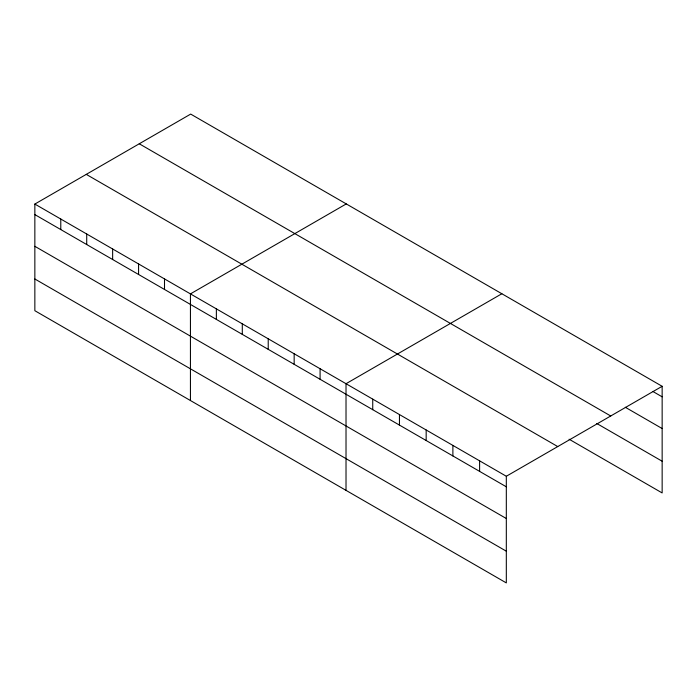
<?xml version="1.0" encoding="UTF-8"?>
<svg xmlns="http://www.w3.org/2000/svg" width="697" height="697" viewBox="0 0 697 697"><rect width="100%" height="100%" fill="white"/><g stroke="black" fill="none" stroke-linecap="round" stroke-linejoin="round"><path stroke-width="1.05" d="M34.85 204.064L506.318 476.26L506.318 582.91L34.85 310.705L34.85 204.064L190.682 114.09L662.15 386.295L662.15 492.936L569.101 439.215M346.27 203.916L190.438 293.89L190.438 400.531M501.849 293.742L346.017 383.716L346.017 490.357M506.318 476.26L662.15 386.295M652.941 391.514L662.15 396.828M625.296 407.266L662.15 428.542M139.261 143.782L610.729 415.987M596.737 423.462L662.15 461.222M86.271 174.372L557.739 446.568M34.85 214.598L506.318 486.794M34.85 246.311L506.318 518.516M34.85 278.992L506.318 551.188M479.606 460.839L479.606 471.372M452.884 445.409L452.884 455.951M426.172 429.988L426.172 440.521M399.451 414.567L399.451 425.1M372.738 399.137L372.738 409.67M320.089 368.739L320.089 379.281M294.16 353.771L294.16 364.304M268.223 338.803L268.223 349.336M242.295 323.826L242.295 334.368M216.366 308.858L216.366 319.392M164.501 278.913L164.501 289.455M138.572 263.945L138.572 274.479M112.644 248.977L112.644 259.511M86.716 234L86.716 244.542M60.778 219.032L60.778 229.566"/></g></svg>
